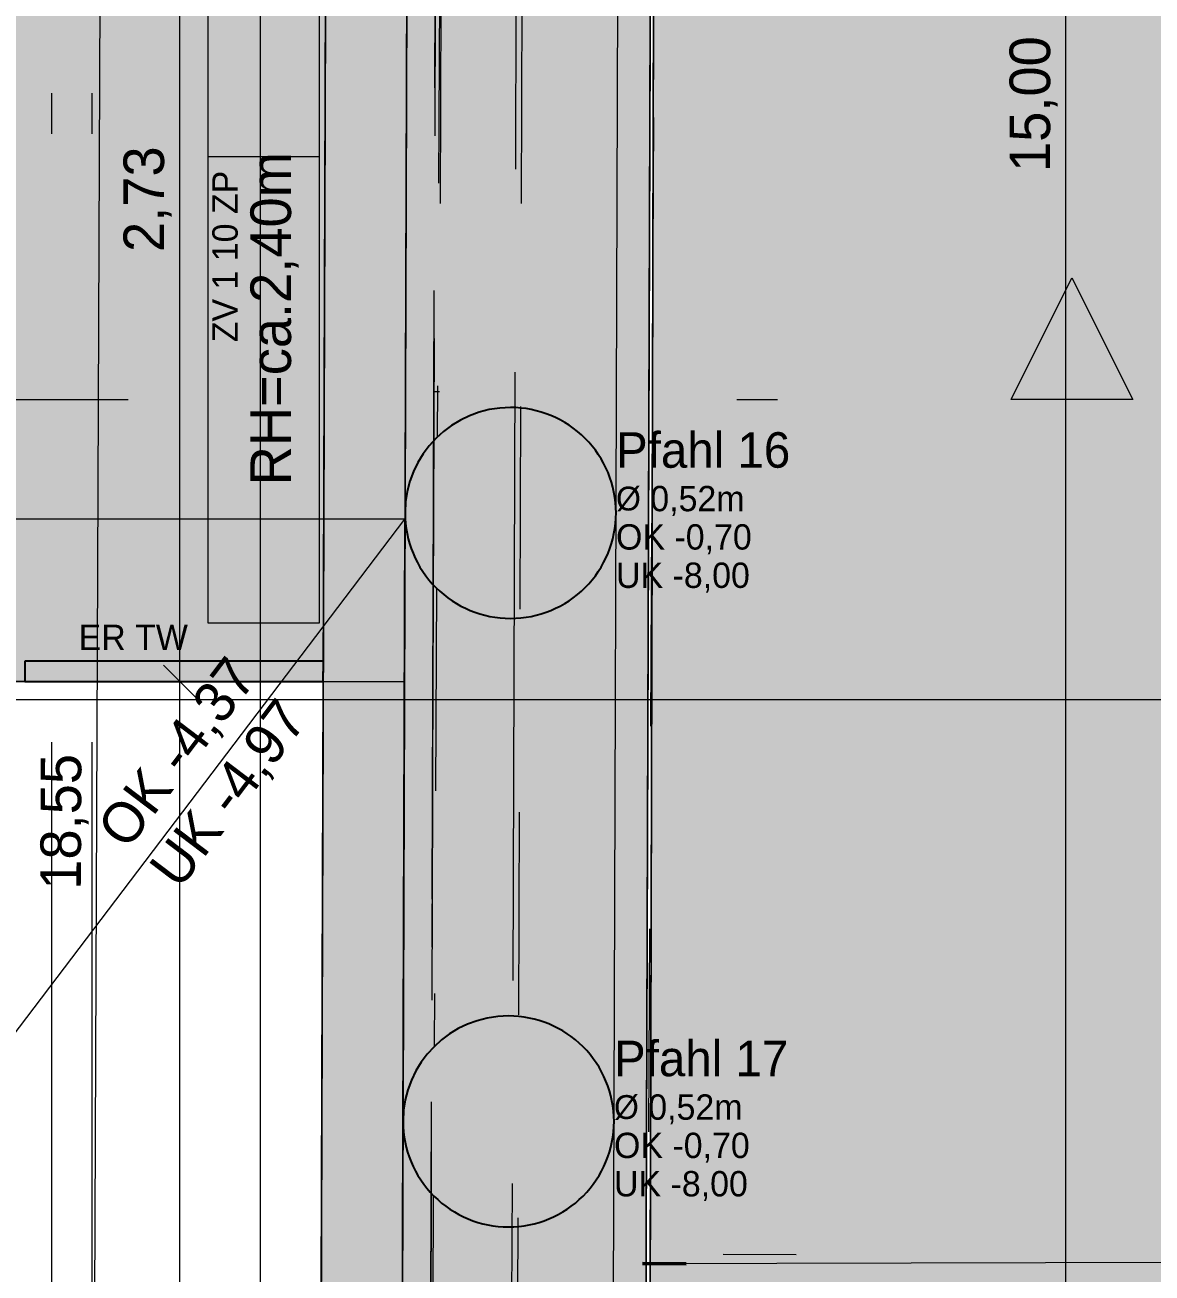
# Model space of a CAD drawing. Header units: metres. Extents: x -14 to 130, y -38 to 4.
# Drawn here: x 17.42 to 20.197, y -10.414 to -7.337 of the extents above; entities that cross this region are included whole.
import ezdxf

# ---------------------------------------------------------------- set-up
doc = ezdxf.new("R2010")
doc.units = ezdxf.units.M
doc.header["$MEASUREMENT"] = 0
for name, pattern in [('Schnittlinie', [0.006, 0.003, -0.0015, 0, -0.0015]), ('Strichliert_1_-1', [2, 1, -1]), ('Strichlinie eng', [0.002, 0.0015, -0.0005]), ('Untersicht', [0.001, 0.0005, -0.0005])]:
    doc.linetypes.add(name, pattern=pattern)
for name, color, linetype in [('-1._KG PP_3_111 Bohrpfahl - ReGeBe', 7, 'Continuous'), ('-1._KG PP_3_111 Wand Aussen - Bohrpfahlwand 80', 7, 'Continuous'), ('-1._KG PP_3_130 Wand Innen', 7, 'Continuous'), ('-1._KG PP_3_220 Bodenaufbau', 7, 'Continuous'), ('-1._KG PP_3_420 Rampe', 7, 'Continuous'), ('-1._KG PP_3_520 Fixeinbauten', 7, 'Continuous'), ('-1._KG PP_3_725 Nachbarbebauung', 7, 'Continuous'), ('-1._KG PP_3_851 Marker Schnitt', 7, 'Continuous'), ('-1._KG PP_3_870 Dokumentation allgemein', 7, 'Continuous'), ('-1._KG PP_3_950 Polierplan Bemaßung', 7, 'Continuous'), ('-1._KG PP_3_955 Polierplan Beschriftung', 7, 'Continuous'), ('-1._KG PP_3_Bauwerke_Gebäude - Haus', 7, 'Continuous'), ('-1._KG PP_3_Bemaßen_Sperrmaß 2D', 7, 'Continuous'), ('-1._KG PP_3_Bemaßung', 7, 'Continuous'), ('-1._KG PP_3_Defpoints', 7, 'Continuous'), ('-1._KG PP_3_Gelände_Beschriftung Gelände', 7, 'Continuous'), ('-1._KG PP_3_Gelände_Geländepunkt', 7, 'Continuous'), ('-1._KG PP_3_Kataster Benützungsabschnitte_Straßenverkehrsanlage', 7, 'Continuous'), ('-1._KG PP_3_Kataster Grenzen_Grundstücksgrenze', 7, 'Continuous'), ('-1._KG PP_3_Kataster Grenzpunkte_Grenzpunkt (GP) Hausecke_Kennzeichen', 7, 'Continuous'), ('-1._KG PP_3_Neubau_840 Baulinien', 7, 'Continuous')]:
    doc.layers.add(name, color=color, linetype=linetype)
doc.styles.add('ERSTELLTER_STIL_5', font='')
doc.styles.get('ERSTELLTER_STIL_5').set_extended_font_data('Eurostile')
doc.linetypes.add('GAS', pattern='A,0,[1,415_260415_PP_VA_1_2 -1 KG1.Shx,S=0.186508,R=0,X=0,Y=0],-26.5,0', length=26.5)
doc.linetypes.add('Grenze Grundstück', pattern='A,0,[2,415_260415_PP_VA_1_2 -1 KG1.Shx,S=0.00031746,R=0,X=0,Y=0],-0.04,0', length=0.04)

msp = doc.modelspace()

# ---------------------------------------------------------------- hatches: boundary and pattern name
at = {"layer": '-1._KG PP_3_111 Bohrpfahl - ReGeBe', "linetype": 'Continuous', "lineweight": 13, "true_color": 0x3f7f02}
for points in [[(18.3566, -8.5398, 0.414214), (18.6166, -8.7998, 0.414214), (18.8766, -8.5398, 0.414214), (18.6166, -8.2798, 0.413238), (18.3566, -8.5389)], [(18.3516, -10.0389), (18.3516, -10.0398, 0.414214), (18.6116, -10.2998, 0.414214), (18.8716, -10.0398, 0.414214), (18.6116, -9.7798, 0.413238)]]:
    msp.add_hatch(color=76, dxfattribs=at).paths.add_polyline_path(points)
at = {"layer": '-1._KG PP_3_111 Wand Aussen - Bohrpfahlwand 80', "linetype": 'Continuous', "lineweight": 13, "true_color": 0x3f7f02}
msp.add_hatch(color=76, dxfattribs=at).paths.add_polyline_path([(18.1657, -5.8053), (18.1415, -13.0618), (18.3415, -13.0626), (18.3657, -5.806)])
h = msp.add_hatch(color=76, dxfattribs=at)
h.paths.add_polyline_path([(18.3415, -13.0626), (18.3446, -13.0626), (18.3416, -13.0398), (18.3504, -12.9725), (18.3764, -12.9098), (18.4177, -12.8559), (18.4716, -12.8146), (18.5343, -12.7886), (18.6016, -12.7798), (18.6689, -12.7886), (18.7316, -12.8146), (18.7854, -12.8559), (18.8267, -12.9098), (18.8527, -12.9725), (18.8616, -13.0398), (18.8583, -13.0648), (18.8615, -13.0648), (18.8857, -5.8077), (18.3657, -5.806)])
h.paths.add_polyline_path([(18.3554, -11.6071), (18.3466, -11.5398), (18.3554, -11.4725), (18.3814, -11.4098), (18.4227, -11.3559), (18.4766, -11.3146), (18.5393, -11.2886), (18.6066, -11.2798), (18.6739, -11.2886), (18.7366, -11.3146), (18.7904, -11.3559), (18.8317, -11.4098), (18.8577, -11.4725), (18.8666, -11.5398), (18.8577, -11.6071), (18.8317, -11.6698), (18.7904, -11.7236), (18.7366, -11.7649), (18.6739, -11.7909), (18.6066, -11.7998), (18.5393, -11.7909), (18.4766, -11.7649), (18.4227, -11.7236), (18.3814, -11.6698)], flags=0)
h.paths.add_polyline_path([(18.3516, -10.0398), (18.3604, -9.9725), (18.3864, -9.9098), (18.4277, -9.8559), (18.4816, -9.8146), (18.5443, -9.7886), (18.6116, -9.7798), (18.6789, -9.7886), (18.7416, -9.8146), (18.7954, -9.8559), (18.8367, -9.9098), (18.8627, -9.9725), (18.8716, -10.0398), (18.8627, -10.1071), (18.8367, -10.1698), (18.7954, -10.2236), (18.7416, -10.2649), (18.6789, -10.2909), (18.6116, -10.2998), (18.5443, -10.2909), (18.4816, -10.2649), (18.4277, -10.2236), (18.3864, -10.1698), (18.3604, -10.1071)], flags=0)
h.paths.add_polyline_path([(18.3566, -8.5398), (18.3654, -8.4725), (18.3914, -8.4098), (18.4327, -8.3559), (18.4866, -8.3146), (18.5493, -8.2886), (18.6166, -8.2798), (18.6839, -8.2886), (18.7466, -8.3146), (18.8004, -8.3559), (18.8417, -8.4098), (18.8677, -8.4725), (18.8766, -8.5398), (18.8677, -8.6071), (18.8417, -8.6698), (18.8004, -8.7236), (18.7466, -8.765), (18.6839, -8.7909), (18.6166, -8.7998), (18.5493, -8.7909), (18.4866, -8.765), (18.4327, -8.7236), (18.3914, -8.6698), (18.3654, -8.6071)], flags=0)
h.paths.add_polyline_path([(18.3616, -7.0398), (18.3704, -6.9725), (18.3964, -6.9098), (18.4377, -6.8559), (18.4916, -6.8146), (18.5543, -6.7887), (18.6216, -6.7798), (18.6889, -6.7887), (18.7516, -6.8146), (18.8054, -6.8559), (18.8467, -6.9098), (18.8727, -6.9725), (18.8816, -7.0398), (18.8727, -7.1071), (18.8467, -7.1698), (18.8054, -7.2236), (18.7516, -7.265), (18.6889, -7.2909), (18.6216, -7.2998), (18.5543, -7.2909), (18.4916, -7.265), (18.4377, -7.2236), (18.3964, -7.1698), (18.3704, -7.1071)], flags=0)
at = {"layer": '-1._KG PP_3_111 Wand Aussen - Bohrpfahlwand 80', "linetype": 'Continuous', "lineweight": 13, "true_color": 0xaa6446}
msp.add_hatch(color=25, dxfattribs=at).paths.add_polyline_path([(18.9415, -13.0652), (18.9657, -5.808), (18.8857, -5.8077), (18.8615, -13.0648)])
at = {"layer": '-1._KG PP_3_130 Wand Innen', "linetype": 'Continuous', "lineweight": 0, "true_color": 0x373737}
msp.add_hatch(color=250, dxfattribs=at).paths.add_polyline_path([(17.42, -8.955), (18.1552, -8.955), (18.1553, -8.905), (17.42, -8.905)])
at = {"layer": '-1._KG PP_3_725 Nachbarbebauung', "linetype": 'Continuous', "lineweight": 0, "true_color": 0x1f1f1f}
msp.add_hatch(color=250, dxfattribs=at).paths.add_polyline_path([(18.9876, -0.0005), (18.958, -11.4452), (22.8486, -11.478), (22.8486, -0.0037)])
at = {"layer": '-1._KG PP_3_851 Marker Schnitt', "linetype": 'Continuous', "lineweight": 0, "true_color": 0x000000}
msp.add_hatch(color=18, dxfattribs=at).paths.add_polyline_path([(20.15, -8.2598), (20, -7.9598), (19.85, -8.2598)])
at = {"layer": '-1._KG PP_3_870 Dokumentation allgemein', "linetype": 'Continuous', "lineweight": 0, "true_color": 0x3f3f00}
msp.add_hatch(color=48, dxfattribs=at).paths.add_polyline_path([(18.3632, -21.4914), (18.4043, -15.229), (18.455, 0), (18.185, 0), (18.1343, -15.2277), (18.0932, -21.4897)])
at = {"layer": '-1._KG PP_3_870 Dokumentation allgemein', "linetype": 'Continuous', "lineweight": 13, "true_color": 0x3f7f02}
msp.add_hatch(color=76, dxfattribs=at).paths.add_polyline_path([(18.3632, -21.491), (18.5632, -21.4923), (18.6043, -15.2299), (18.655, -0.0013), (18.455, -0.0013), (18.4043, -15.229)])
at = {"layer": '-1._KG PP_3_Bemaßung', "linetype": 'Continuous', "lineweight": 13, "ltscale": 1000}
msp.add_hatch(color=7, dxfattribs=at).paths.add_polyline_path([(19.1409, -10.3373), (18.9608, -10.3668), (19.1407, -10.3973)])
at = {"layer": '-1._KG PP_3_Gelände_Beschriftung Gelände', "linetype": 'Continuous', "lineweight": 0, "true_color": 0x060c00}
h = msp.add_hatch(color=98, dxfattribs=at)
h.paths.add_polyline_path([(0.6022, -0.6), (0.6319, -8.705), (5.625, -8.705), (5.625, -3.705), (8.725, -3.705), (8.725, -5.925), (8.925, -5.925), (8.925, -5.905), (9.105, -5.905), (9.105, -4.225), (10.725, -4.225), (10.725, -5.905), (10.905, -5.905), (10.905, -6.225), (12.425, -6.225), (12.425, -9.355), (15.32, -9.355), (15.32, -8.955), (18.3552, -8.955), (18.383, -0.6)])
h.paths.add_polyline_path([(1.4029, -0.8), (1.4029, -1.4), (0.8029, -1.4), (0.8029, -0.8)], flags=0)
h.paths.add_polyline_path([(17.5774, -2.893), (17.5774, -2.293), (18.1774, -2.293), (18.1774, -2.893)], flags=0)

# ---------------------------------------------------------------- linework, layer by layer
at = {"layer": '-1._KG PP_3_111 Bohrpfahl - ReGeBe', "color": 7, "linetype": 'Continuous', "lineweight": 25, "ltscale": 1000, "flags": 128}
for points in [[(18.3566, -8.5398, 0.414214), (18.6166, -8.7998, 0.414214), (18.8766, -8.5398, 0.414214), (18.6166, -8.2798, 0.413238), (18.3566, -8.5389)], [(18.3516, -10.0389), (18.3516, -10.0398, 0.414214), (18.6116, -10.2998, 0.414214), (18.8716, -10.0398, 0.414214), (18.6116, -9.7798, 0.413238)]]:
    msp.add_lwpolyline(points, format="xyb", close=True, dxfattribs=at)
at = {"layer": '-1._KG PP_3_111 Wand Aussen - Bohrpfahlwand 80', "color": 7, "linetype": 'Continuous', "lineweight": 18, "ltscale": 1000}
msp.add_line((18.3657, -5.806), (18.3415, -13.0626), dxfattribs=at)
at = {"layer": '-1._KG PP_3_111 Wand Aussen - Bohrpfahlwand 80', "color": 7, "linetype": 'Continuous', "lineweight": 13, "ltscale": 1000}
msp.add_line((18.8666, -11.5398), (18.8857, -5.8077), dxfattribs=at)
at = {"layer": '-1._KG PP_3_111 Wand Aussen - Bohrpfahlwand 80', "color": 7, "linetype": 'Continuous', "lineweight": 18, "ltscale": 1000, "flags": 128}
msp.add_lwpolyline([(18.1657, -5.8053), (18.1415, -13.0618)], dxfattribs=at)
at = {"layer": '-1._KG PP_3_111 Wand Aussen - Bohrpfahlwand 80', "color": 7, "linetype": 'Continuous', "lineweight": 13, "ltscale": 1000, "flags": 128}
msp.add_lwpolyline([(18.9415, -13.0652), (18.9657, -5.808)], dxfattribs=at)
at = {"layer": '-1._KG PP_3_130 Wand Innen', "color": 7, "linetype": 'Continuous', "lineweight": 25, "ltscale": 1000, "flags": 128}
for points in [[(18.1553, -8.905), (17.42, -8.905)], [(17.42, -8.905), (17.42, -8.955)], [(18.1552, -8.955), (18.1553, -8.905)], [(17.42, -8.955), (18.1552, -8.955)]]:
    msp.add_lwpolyline(points, dxfattribs=at)
at = {"layer": '-1._KG PP_3_220 Bodenaufbau', "color": 7, "linetype": 'Continuous', "lineweight": 18, "ltscale": 1000, "flags": 128}
for points in [[(3.815, -0.8), (3.815, -1.965), (0.8072, -1.965), (0.8312, -8.5021), (0.8312, -8.505), (5.425, -8.505), (5.425, -3.505), (8.925, -3.505), (8.925, -3.845), (11.105, -3.845), (11.105, -6.225), (15.12, -6.225), (15.12, -8.955), (18.1552, -8.955), (18.1754, -2.893), (17.5774, -2.893), (17.5774, -2.293), (18.1774, -2.293), (18.1824, -0.8)], [(15.12, -8.955), (15.12, -12.685), (18.1427, -12.685), (18.1552, -8.955)]]:
    msp.add_lwpolyline(points, close=True, dxfattribs=at)
at = {"layer": '-1._KG PP_3_220 Bodenaufbau', "color": 8, "linetype": 'Untersicht', "lineweight": 13, "ltscale": 1000, "flags": 128}
for points in [[(18.448, -6.2773), (18.4414, -8.2409)], [(18.4279, -8.2408), (18.4054, -14.9975)], [(18.4414, -8.2409), (18.4279, -8.2408)]]:
    msp.add_lwpolyline(points, dxfattribs=at)
at = {"layer": '-1._KG PP_3_420 Rampe', "color": 8, "linetype": 'Untersicht', "lineweight": 13, "ltscale": 1000, "flags": 128}
msp.add_lwpolyline([(18.6481, -6.2773), (18.6415, -8.2416), (18.6254, -13.0635)], dxfattribs=at)
at = {"layer": '-1._KG PP_3_520 Fixeinbauten', "color": 5, "linetype": 'Continuous', "lineweight": 13, "ltscale": 1000, "flags": 128}
for points in [[(18.1457, -7.6609), (18.1457, -6.51), (17.8707, -6.51), (17.8707, -7.6609)], [(17.8707, -7.6609), (17.8707, -8.8109), (18.1457, -8.8109), (18.1457, -7.6609)]]:
    msp.add_lwpolyline(points, dxfattribs=at)
at = {"layer": '-1._KG PP_3_520 Fixeinbauten', "color": 8, "linetype": 'Continuous', "lineweight": 13, "ltscale": 1000, "flags": 128}
msp.add_lwpolyline([(17.8707, -7.6609), (18.1457, -7.6609)], dxfattribs=at)
at = {"layer": '-1._KG PP_3_725 Nachbarbebauung', "color": 8, "linetype": 'Continuous', "lineweight": 13, "ltscale": 1000, "flags": 128}
msp.add_lwpolyline([(22.8486, -0.0037), (18.9876, -0.0005), (18.958, -11.4452), (22.8486, -11.478)], dxfattribs=at)
at = {"layer": '-1._KG PP_3_851 Marker Schnitt', "color": 7, "linetype": 'Schnittlinie', "lineweight": 13, "ltscale": 1000}
for p, q in [((17.4851, 3.0949), (17.4851, -35.645)), ((17.5851, 3.0949), (17.5851, -35.7384)), ((14.6743, -8.2598), (19.85, -8.2598))]:
    msp.add_line(p, q, dxfattribs=at)
at = {"layer": '-1._KG PP_3_851 Marker Schnitt', "color": 112, "linetype": 'Strichliert_1_-1', "lineweight": 13, "ltscale": 1000, "true_color": 0x00cd60}
msp.add_line((18.9415, -10.3902), (22.8486, -10.3807), dxfattribs=at)
at = {"layer": '-1._KG PP_3_851 Marker Schnitt', "color": 7, "linetype": 'Continuous', "lineweight": 13, "ltscale": 1000, "flags": 128}
msp.add_lwpolyline([(20.15, -8.2598), (19.85, -8.2598), (20, -7.9598)], close=True, dxfattribs=at)
at = {"layer": '-1._KG PP_3_870 Dokumentation allgemein', "color": 52, "linetype": 'Strichlinie eng', "lineweight": 13, "ltscale": 1000, "true_color": 0xd4d400, "flags": 128}
for points in [[(18.3632, -21.4914), (18.4043, -15.229), (18.455, 0), (18.185, 0), (18.1343, -15.2277), (18.0932, -21.4897)], [(18.3632, -21.491), (18.5632, -21.4923), (18.6043, -15.2299), (18.655, -0.0013), (18.455, -0.0013), (18.4043, -15.229)]]:
    msp.add_lwpolyline(points, close=True, dxfattribs=at)
at = {"layer": '-1._KG PP_3_Bauwerke_Gebäude - Haus', "color": 7, "linetype": 'Continuous', "lineweight": 13, "ltscale": 1000, "true_color": 0xefefef}
msp.add_line((18.9583, -11.3452), (18.9874, -0.1005), dxfattribs=at)
at = {"layer": '-1._KG PP_3_Bemaßen_Sperrmaß 2D', "color": 5, "linetype": 'GAS', "lineweight": 0, "ltscale": 1000}
for p, q in [((18, 3), (18, -36)), ((-1.5, -9), (21, -9))]:
    msp.add_line(p, q, dxfattribs=at)
at = {"layer": '-1._KG PP_3_Bemaßung', "color": 7, "linetype": 'Continuous', "lineweight": 13, "ltscale": 1000}
for p, q in [((18.9609, -10.3279), (18.9613, -10.1868)), ((19.1408, -10.3673), (19.3208, -10.3678))]:
    msp.add_line(p, q, dxfattribs=at)
at = {"layer": '-1._KG PP_3_Defpoints', "color": 7, "linetype": 'Continuous', "lineweight": 13, "ltscale": 1000}
for p, q in [((18.9608, -10.3668), (18.9609, -10.3668)), ((18.9608, -10.3904), (18.9608, -10.3904))]:
    msp.add_line(p, q, dxfattribs=at)
at = {"layer": '-1._KG PP_3_Gelände_Beschriftung Gelände', "color": 7, "linetype": 'Continuous', "lineweight": 13, "ltscale": 1000, "true_color": 0xf4f4f4, "flags": 128}
for points in [[(0.6022, -0.6), (0.6319, -8.705), (5.625, -8.705), (5.625, -3.705), (8.725, -3.705), (8.725, -5.925), (8.925, -5.925), (8.925, -5.905), (9.105, -5.905), (9.105, -4.225), (10.725, -4.225), (10.725, -5.905), (10.905, -5.905), (10.905, -6.225), (12.425, -6.225), (12.425, -9.355), (15.32, -9.355), (15.32, -8.955), (18.3552, -8.955), (18.383, -0.6)], [(14.92, -13.085), (18.3414, -13.085), (18.3565, -8.555), (14.92, -8.555)]]:
    msp.add_lwpolyline(points, close=True, dxfattribs=at)
at = {"layer": '-1._KG PP_3_Gelände_Geländepunkt', "color": 7, "linetype": 'Continuous', "lineweight": 50, "ltscale": 1000}
msp.add_line((18.9415, -10.3904), (19.0491, -10.3909), dxfattribs=at)
at = {"layer": '-1._KG PP_3_Kataster Benützungsabschnitte_Straßenverkehrsanlage', "color": 8, "linetype": 'Untersicht', "lineweight": 13, "ltscale": 1000, "flags": 128}
for points in [[(18.9415, -13.0652), (18.9808, -5.4955)], [(18.4418, -7.2268), (18.436, -8.3534)], [(18.434, -8.7246), (18.4282, -9.8556)], [(18.4263, -10.2217), (18.4203, -11.359)]]:
    msp.add_lwpolyline(points, dxfattribs=at)
at = {"layer": '-1._KG PP_3_Kataster Grenzen_Grundstücksgrenze', "color": 8, "linetype": 'Continuous', "lineweight": 13, "ltscale": 1000}
msp.add_line((18.9583, -11.3452), (18.9874, -0.1005), dxfattribs=at)
at = {"layer": '-1._KG PP_3_Kataster Grenzpunkte_Grenzpunkt (GP) Hausecke_Kennzeichen', "color": 76, "linetype": 'Continuous', "lineweight": 13, "ltscale": 1000, "true_color": 0x3f7f02}
msp.add_line((17.5584, -18.5444), (17.6357, 0.005), dxfattribs=at)
at = {"layer": '-1._KG PP_3_Kataster Grenzpunkte_Grenzpunkt (GP) Hausecke_Kennzeichen', "color": 1, "linetype": 'Continuous', "lineweight": 13, "ltscale": 1000, "true_color": 0xfb0106}
msp.add_line((19.985, -15), (19.985, 0), dxfattribs=at)
at = {"layer": '-1._KG PP_3_Kataster Grenzpunkte_Grenzpunkt (GP) Hausecke_Kennzeichen', "color": 6, "linetype": 'Continuous', "lineweight": 13, "ltscale": 1000, "true_color": 0xfb02fe}
for p, q in [((17.8014, -8.955), (17.8014, -6.225)), ((17.7614, -8.915), (17.8414, -8.995)), ((17.8764, -8.955), (17.7264, -8.955)), ((17.8014, -21.495), (17.8014, -8.955))]:
    msp.add_line(p, q, dxfattribs=at)
at = {"layer": '-1._KG PP_3_Kataster Grenzpunkte_Grenzpunkt (GP) Hausecke_Kennzeichen', "color": 7, "linetype": 'Continuous', "lineweight": 13, "ltscale": 1000}
msp.add_line((14.92, -13.085), (18.3565, -8.555), dxfattribs=at)
at = {"layer": '-1._KG PP_3_Neubau_840 Baulinien', "color": 76, "linetype": 'Grenze Grundstück', "lineweight": 13, "ltscale": 1000, "true_color": 0x3f7f02, "flags": 128}
msp.add_lwpolyline([(0, -0.0002), (18.985, -0.0012), (18.935, -15), (18.9, -21.365), (18.85, -31.325), (0.0665, -34.0269), (0.065, -21.365), (0.055, -15)], close=True, dxfattribs=at)

# ---------------------------------------------------------------- texts
at = {"layer": '-1._KG PP_3_870 Dokumentation allgemein', "color": 7, "linetype": 'Continuous', "lineweight": 13, "insert": (18.0349, -8.4716), "char_height": 0.1, "attachment_point": 4, "rotation": 90, "style": 'ERSTELLTER_STIL_5'}
msp.add_mtext('\\A1;{\\pql;\\fEurostile|b0|i0|c0|p0;\\W1.000000;RH=ca.2,\\fEurostile|b0|i0|c0|p0;\\W1.000000;40\\fEurostile|b0|i0|c0|p0;\\W1.000000;m}', dxfattribs=at)
at = {"layer": '-1._KG PP_3_950 Polierplan Bemaßung', "color": 1, "linetype": 'Continuous', "lineweight": 13, "true_color": 0xfb0106, "insert": (19.965, -7.6992), "char_height": 0.1, "width": 0.398365, "attachment_point": 7, "rotation": 90, "style": 'ERSTELLTER_STIL_5'}
msp.add_mtext('\\A1;{\\pql;\\fEurostile|b0|i0|c0|p0;\\W1.000000;15,00}', dxfattribs=at)
at = {"layer": '-1._KG PP_3_950 Polierplan Bemaßung', "color": 6, "linetype": 'Continuous', "lineweight": 13, "true_color": 0xfb02fe, "insert": (17.7814, -7.8964), "char_height": 0.1, "width": 0.306373, "attachment_point": 7, "rotation": 90, "style": 'ERSTELLTER_STIL_5'}
msp.add_mtext('\\A1;{\\pql;\\fEurostile|b0|i0|c0|p0;\\W1.000000;2,73}', dxfattribs=at)
at = {"layer": '-1._KG PP_3_950 Polierplan Bemaßung', "color": 76, "linetype": 'Continuous', "lineweight": 13, "true_color": 0x3f7f02, "insert": (17.5762, -9.4688), "char_height": 0.1, "width": 0.398365, "attachment_point": 7, "rotation": 89.7612, "style": 'ERSTELLTER_STIL_5'}
msp.add_mtext('\\A1;{\\pql;\\fEurostile|b0|i0|c0|p0;\\W1.000000;18,55}', dxfattribs=at)
at = {"layer": '-1._KG PP_3_955 Polierplan Beschriftung', "color": 5, "linetype": 'Continuous', "lineweight": 13, "insert": (17.8817, -8.1189), "char_height": 0.0625, "attachment_point": 1, "rotation": 90, "style": 'ERSTELLTER_STIL_5'}
msp.add_mtext('\\A1;{\\pql;\\fEurostile|b0|i0|c0|p0;\\W1.000000;ZV 1 10 ZP}', dxfattribs=at)
at = {"layer": '-1._KG PP_3_955 Polierplan Beschriftung', "color": 7, "linetype": 'Continuous', "lineweight": 13, "insert": (17.5522, -8.8777), "char_height": 0.0625, "attachment_point": 7, "style": 'ERSTELLTER_STIL_5'}
msp.add_mtext('\\A1;{\\pql;\\fEurostile|b0|i0|c0|p0;\\W1.000000;ER TW}', dxfattribs=at)
at = {"layer": '-1._KG PP_3_Kataster Grenzpunkte_Grenzpunkt (GP) Hausecke_Kennzeichen', "color": 7, "linetype": 'Continuous', "lineweight": 13, "char_height": 0.0875, "attachment_point": 4, "line_spacing_factor": 0.907049, "style": 'ERSTELLTER_STIL_5'}
for s, insert in [('\\A1;{\\pql;\\fEurostile|b0|i0|c0|p0;\\W1.000000;Pfahl 16\\P\\pql;\\fEurostile|b0|i0|c0|p0;\\H0.672269x;\\W1.000000;Ø\\fEurostile|b0|i0|c0|p0;\\H1.062500x;\\W1.000000; \\fEurostile|b0|i0|c0|p0;\\W1.000000;0,52\\fEurostile|b0|i0|c0|p0;\\W1.000000;m\\P\\pql;\\fEurostile|b0|i0|c0|p0;\\W1.000000;OK \\fEurostile|b0|i0|c0|p0;\\W1.000000;-0,70\\P\\pql;\\fEurostile|b0|i0|c0|p0;\\W1.000000;UK \\fEurostile|b0|i0|c0|p0;\\W1.000000;-8,00}', (18.8766, -8.5385)), ('\\A1;{\\pql;\\fEurostile|b0|i0|c0|p0;\\W1.000000;Pfahl 17\\P\\pql;\\fEurostile|b0|i0|c0|p0;\\H0.672269x;\\W1.000000;Ø\\fEurostile|b0|i0|c0|p0;\\H1.062500x;\\W1.000000; \\fEurostile|b0|i0|c0|p0;\\W1.000000;0,52\\fEurostile|b0|i0|c0|p0;\\W1.000000;m\\P\\pql;\\fEurostile|b0|i0|c0|p0;\\W1.000000;OK \\fEurostile|b0|i0|c0|p0;\\W1.000000;-0,70\\P\\pql;\\fEurostile|b0|i0|c0|p0;\\W1.000000;UK \\fEurostile|b0|i0|c0|p0;\\W1.000000;-8,00}', (18.8716, -10.0385))]:
    msp.add_mtext(s, dxfattribs=dict(at, insert=insert))
at = {"layer": '-1._KG PP_3_Kataster Grenzpunkte_Grenzpunkt (GP) Hausecke_Kennzeichen', "color": 7, "linetype": 'Continuous', "lineweight": 13, "insert": (17.708, -9.4006), "char_height": 0.1, "attachment_point": 4, "rotation": 52.8156, "line_spacing_factor": 0.968161, "style": 'ERSTELLTER_STIL_5'}
msp.add_mtext('\\A1;{\\pql;\\fEurostile|b0|i0|c0|p0;\\W1.000000;OK \\fEurostile|b0|i0|c0|p0;\\W1.000000;\\fEurostile|b0|i0|c0|p0;\\W1.000000;-4,37\\fEurostile|b0|i0|c0|p0;\\W1.000000;\\A1{\\H.66x;\\S^  ;}\\fEurostile|b0|i0|c0|p0;\\W1.000000;\\fEurostile|b0|i0|c0|p0;\\W1.000000;\\P\\pql;\\fEurostile|b0|i0|c0|p0;\\W1.000000;UK \\fEurostile|b0|i0|c0|p0;\\W1.000000;\\fEurostile|b0|i0|c0|p0;\\W1.000000;-4,97\\fEurostile|b0|i0|c0|p0;\\W1.000000;\\A1{\\H.66x;\\S^  ;}\\fEurostile|b0|i0|c0|p0;\\W1.000000;\\fEurostile|b0|i0|c0|p0;\\W1.000000;}', dxfattribs=at)

doc.saveas('drawing.dxf')
